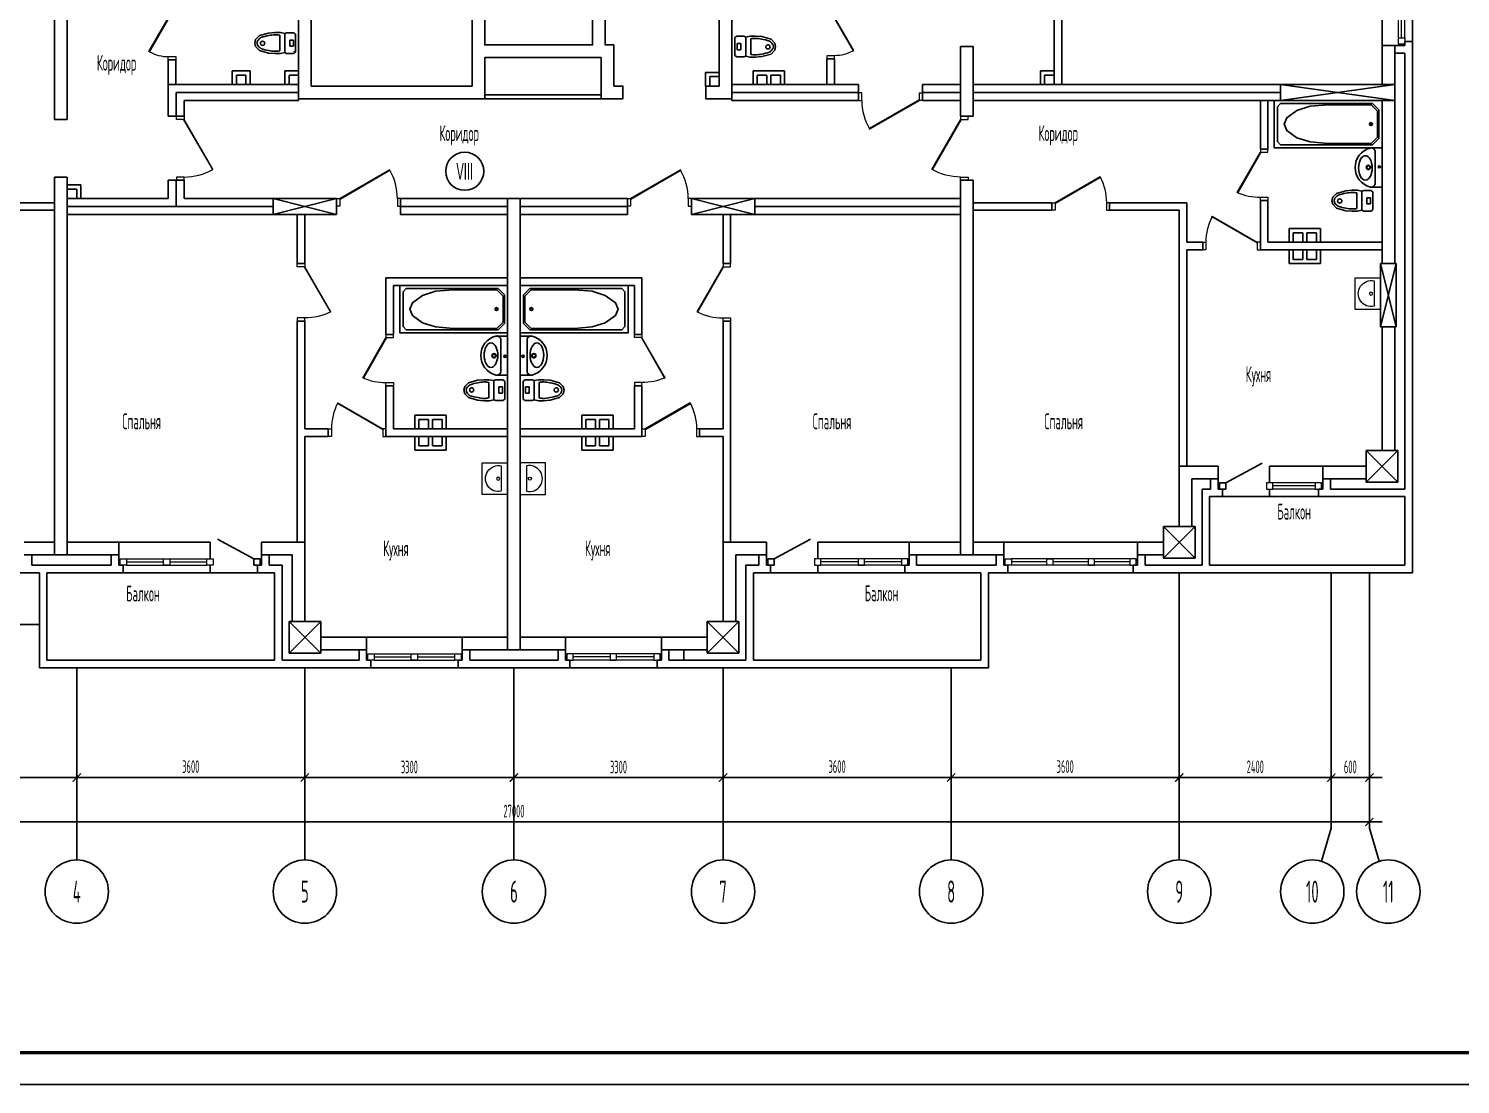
# Model space of a CAD drawing. Extents: x 5819 to 6456, y -3573 to -2978.
# Drawn here: x 5965.8 to 6191.8, y -3573.1 to -3406.5 of the extents above; entities that cross this region are included whole.
import ezdxf
from ezdxf.enums import TextEntityAlignment as Align

# ---------------------------------------------------------------- set-up
doc = ezdxf.new("R2010")
doc.units = 0
for name, color, linetype in [('EXPLIC', 3, 'Continuous'), ('FORMAT', 134, 'Continuous'), ('OSI', 5, 'Continuous'), ('PLAN', 2, 'Continuous')]:
    doc.layers.add(name, color=color, linetype=linetype)
for name, color, linetype, lineweight in [('Двери', 203, 'Continuous', 20), ('монолитный каркас', 190, 'Continuous', 25), ('Окна', 141, 'Continuous', 13), ('Сантехника', 5, 'Continuous', 20)]:
    doc.layers.add(name, color=color, linetype=linetype, lineweight=lineweight)
doc.styles.add('GOST 2.304', font='CS_Gost2304.shx', dxfattribs={"width": 0.6, "height": 200})
doc.styles.add('СПДС', font='spds.shx', dxfattribs={"width": 0.6, "height": 150})

# ---------------------------------------------------------------- blocks, each defined once
blk = doc.blocks.new('VANNA')
at = {"color": 7, "lineweight": 25}
for points in [[(0, 375), (0, 0), (1700, 0), (1700, 375), (1700, 750), (0, 750)], [(50, 600), (50, 375), (50, 150), (150, 50), (1600, 50), (1650, 100), (1650, 375), (1650, 650), (1600, 700), (150, 700)], [(70, 580), (70, 375), (70, 170), (170, 70), (854, 68), (1136, 94), (1342, 158), (1502, 274), (1542, 375), (1502, 476), (1342, 592), (1136, 656), (854, 682), (170, 680)]]:
    blk.add_lwpolyline(points, close=True, dxfattribs=at)
for radius in [24, 17]:
    blk.add_circle((175, 375), radius, dxfattribs=at)
blk = doc.blocks.new('УМ')
at = {"color": 7, "lineweight": 25}
for p, q in [((-294, 161), (-294, 0)), ((289, 0), (-294, 0)), ((-234, 101), (230, 101)), ((289, 0), (289, 180))]:
    blk.add_line(p, q, dxfattribs=at)
for centre, radius in [((-4, 202), 32), ((-4, 202), 25.4), ((-12, 40), 17)]:
    blk.add_circle(centre, radius, dxfattribs=at)
for centre, radius, start, end in [((-2, 101), 300, 14.4775, 165.5225), ((-234, 161), 60, 165.5225, 270), ((230, 161), 60, 270, 14.4775)]:
    blk.add_arc(centre, radius, start, end, dxfattribs=at)
blk.add_ellipse((4, 248), major_axis=(182, 0), ratio=0.559616, dxfattribs=at)
blk = doc.blocks.new('UN3')
at = {"color": 7, "lineweight": 25}
for p, q in [((-110, 584), (-52, 640)), ((-52, 640), (1, 652)), ((53, 640), (0, 652)), ((111, 584), (53, 640)), ((-156, 351), (-148, 447)), ((-148, 447), (-110, 584)), ((149, 447), (111, 584)), ((157, 351), (149, 447)), ((-156, 269), (-156, 351)), ((-142, 205), (-156, 269)), ((-116, 281), (117, 281)), ((143, 205), (157, 269)), ((157, 269), (157, 351)), ((-154, 177), (-142, 205)), ((-154, 73), (-154, 177)), ((-133, 44), (-154, 73)), ((143, 205), (-144, 205)), ((134, 44), (-133, 44)), ((48, 131), (-45, 131)), ((-45, 131), (-45, 77)), ((-45, 77), (48, 77)), ((48, 77), (48, 131)), ((134, 44), (155, 73)), ((155, 177), (143, 205)), ((155, 73), (155, 177))]:
    blk.add_line(p, q, dxfattribs=at)
blk.add_circle((4, 536), 31.8, dxfattribs=at)
for centre, radius, start, end in [((257, 349), 379, 165.6537, 180.0032), ((519, 347), 637, 160.4748, 171.3043), ((50, 478), 155, 123.8523, 148.3037), ((0, 553), 64.9, 90.0032, 123.8523), ((0, 553), 64.9, 56.1541, 90.0032), ((-50, 478), 155, 31.7027, 56.1541), ((-518, 346), 637, 8.7022, 19.5316), ((-256, 349), 379, 0.0032, 14.3528), ((257, 349), 379, 180.0032, 190.3864), ((-256, 349), 379, 349.6201, 0.0032), ((-6, 324), 284, 297.1409, 297.3512)]:
    blk.add_arc(centre, radius, start, end, dxfattribs=at)
blk = doc.blocks.new('A$C36CC1337')
at = {"layer": 'Сантехника', "color": 7, "lineweight": 20, "ltscale": 0.001}
blk.add_line((100, 450), (100, 50), dxfattribs=at)
blk.add_line((100, 450), (100, 50), dxfattribs=at)
at = {"layer": 'Сантехника', "color": 7, "lineweight": 20}
blk.add_lwpolyline([(0, 0), (400, 0), (400, 500), (0, 500)], close=True, dxfattribs=at)
at = {"layer": 'Сантехника', "color": 7, "lineweight": 20, "ltscale": 0.001}
blk.add_circle((150, 250), 24.5, dxfattribs=at)
blk.add_circle((150, 250), 24.5, dxfattribs=at)
blk.add_arc((145, 250), 205, 257.3587, 102.7194, dxfattribs=at)
blk.add_arc((145, 250), 205, 257.3587, 102.7194, dxfattribs=at)
blk = doc.blocks.new('A$C4A375A51')
at = {"layer": 'Двери', "lineweight": 18, "ltscale": 100}
for p, q in [((0, 0), (0, 120)), ((1010, 120), (1010, 0))]:
    blk.add_line(p, q, dxfattribs=at)
at = {"layer": 'Двери', "lineweight": 18}
for points in [[(50, 120), (55, 111), (842, 566), (837, 574)], [(50, 0), (0, 0), (0, 120), (50, 120)], [(960, 0), (1010, 0), (1010, 120), (960, 120)]]:
    blk.add_lwpolyline(points, close=True, dxfattribs=at)
at = {"layer": 'Двери', "lineweight": 18, "ltscale": 100}
blk.add_arc((60, 120), 900, 360, 30, dxfattribs=at)
blk = doc.blocks.new('A$C157F6CD0')
at = {"layer": 'Двери', "lineweight": 18, "ltscale": 100}
for p, q in [((0, 120), (0, 0)), ((910, 0), (910, 120))]:
    blk.add_line(p, q, dxfattribs=at)
at = {"layer": 'Двери', "lineweight": 18}
for points in [[(50, 120), (55, 111), (766, 522), (761, 530)], [(50, 0), (0, 0), (0, 120), (50, 120)], [(860, 0), (910, 0), (910, 120), (860, 120)]]:
    blk.add_lwpolyline(points, close=True, dxfattribs=at)
at = {"layer": 'Двери', "lineweight": 18, "ltscale": 100, "extrusion": (0, 0, -1)}
blk.add_arc((40, 120), 900, 152.866, 180, dxfattribs=at)
blk = doc.blocks.new('A$C1DF0616C')
at = {"layer": 'Двери', "lineweight": 20, "ltscale": 100}
for p, q in [((0, 120), (0, 0)), ((810, 0), (810, 120))]:
    blk.add_line(p, q, dxfattribs=at)
at = {"layer": 'Двери', "lineweight": 20}
for points in [[(50, 120), (55, 111), (688, 477), (683, 485)], [(50, 0), (0, 0), (0, 120), (50, 120)], [(760, 0), (810, 0), (810, 120), (760, 120)]]:
    blk.add_lwpolyline(points, close=True, dxfattribs=at)
at = {"layer": 'Двери', "lineweight": 20, "ltscale": 100, "extrusion": (0, 0, -1)}
blk.add_arc((140, 120), 900, 156.0592, 180, dxfattribs=at)
blk = doc.blocks.new('A$C41B26058')
at = {"layer": 'Окна', "color": 132, "ltscale": 100}
for p, q in [((100, 100), (1370, 100)), ((100, 50), (685, 50)), ((100, 0), (1370, 0)), ((785, 50), (1370, 50))]:
    blk.add_line(p, q, dxfattribs=at)
at = {"layer": 'Окна'}
for points in [[(0, 100), (100, 100), (100, 0), (0, 0)], [(685, 100), (785, 100), (785, 0), (685, 0)], [(1370, 100), (1470, 100), (1470, 0), (1370, 0)]]:
    blk.add_lwpolyline(points, close=True, dxfattribs=at)
blk = doc.blocks.new('Колонна 250х10000')
at = {"ltscale": 100}
for p, q in [((500, 125), (-500, -125)), ((-500, 125), (500, -125)), ((-500, -125), (-500, 125)), ((-500, 125), (500, 125)), ((500, 125), (500, -125)), ((500, -125), (-500, -125))]:
    blk.add_line(p, q, dxfattribs=at)
blk = doc.blocks.new('Колонна 500х500')
at = {"ltscale": 100}
for p, q in [((-250, 250), (250, -250)), ((250, 250), (-250, -250)), ((-250, 250), (250, 250)), ((-250, -250), (-250, 250)), ((250, 250), (250, -250)), ((250, -250), (-250, -250))]:
    blk.add_line(p, q, dxfattribs=at)
blk = doc.blocks.new('A$C2B7927B4')
at = {"layer": 'монолитный каркас', "lineweight": 25, "ltscale": 100}
for p, q in [((0, 0), (0, 7125)), ((0, 7125), (200, 7125)), ((200, 7125), (200, 0)), ((200, 0), (0, 0))]:
    blk.add_line(p, q, dxfattribs=at)
blk = doc.blocks.new('Лифтовой узел 2-16 этажей')
at = {"lineweight": 25}
for points in [[(200, 200), (410, 200), (410, 0), (0, 0), (0, 8000), (690, 8000), (690, 7800), (200, 7800), (200, 200)], [(1865, 200), (1720, 200), (1720, 0), (1865, 0), (2065, 0), (2065, 650), (3900, 650), (3900, 0), (6840, 0), (6840, 8000), (6000, 8000), (6000, 7800), (6640, 7800), (6640, 6100), (6000, 6100), (6000, 5900), (6640, 5900), (6640, 200), (4100, 200), (4100, 5900), (4690, 5900), (4690, 6100), (4100, 6100), (4100, 7800), (4690, 7800), (4690, 8000), (2000, 8000), (2000, 7800), (3900, 7800), (3900, 5450), (2000, 5450), (2000, 4900), (2200, 4900), (2200, 5250), (3900, 5250), (3900, 3700), (2200, 3700), (2200, 4050), (2000, 4050), (2000, 3200), (2200, 3200), (2200, 3500), (3900, 3500), (3900, 850), (2200, 850), (2200, 1850), (2000, 1850), (2000, 850), (1865, 850), (1865, 200)]]:
    blk.add_lwpolyline(points, dxfattribs=at)
for points in [[(2000, 4900), (2200, 4900), (2200, 4050), (2000, 4050)], [(2000, 3200), (2200, 3200), (2200, 1850), (2000, 1850)]]:
    blk.add_lwpolyline(points, close=True, dxfattribs=at)
blk = doc.blocks.new('колонны 250х1400')
at = {"ltscale": 100}
for p, q in [((-900, 125), (900, -125)), ((900, 125), (-900, -125))]:
    blk.add_line(p, q, dxfattribs=at)
at = {"lineweight": 25, "ltscale": 100}
for p, q in [((-900, -125), (-900, 125)), ((-900, 125), (900, 125)), ((900, 125), (900, -125)), ((900, -125), (-900, -125))]:
    blk.add_line(p, q, dxfattribs=at)
blk = doc.blocks.new('A$C50155B64')
at = {"lineweight": 25, "ltscale": 100}
for p, q in [((200, 13700), (0, 13700)), ((0, 13700), (0, 10070)), ((200, 10070), (200, 13700)), ((0, 10070), (200, 10070)), ((200, 8025), (0, 8025)), ((0, 8025), (0, 6925)), ((200, 6925), (200, 8025)), ((0, 6925), (200, 6925)), ((200, 5915), (0, 5915)), ((0, 5915), (0, 0)), ((200, 0), (200, 5915)), ((0, 0), (200, 0))]:
    blk.add_line(p, q, dxfattribs=at)
blk = doc.blocks.new('A$C7FA33D1D')
at = {"layer": 'Окна', "color": 132, "ltscale": 100}
for p, q in [((100, 100), (770, 100)), ((100, 50), (770, 50)), ((100, 0), (770, 0))]:
    blk.add_line(p, q, dxfattribs=at)
at = {"layer": 'Окна'}
for points in [[(0, 100), (100, 100), (100, 0), (0, 0)], [(770, 100), (870, 100), (870, 0), (770, 0)]]:
    blk.add_lwpolyline(points, close=True, dxfattribs=at)
blk = doc.blocks.new('A$C1A97127D')
at = {"layer": 'Двери', "ltscale": 100}
for p, q in [((0, 120), (0, 0)), ((710, 0), (710, 120))]:
    blk.add_line(p, q, dxfattribs=at)
at = {"layer": 'Двери'}
for points in [[(50, 120), (55, 111), (583, 416), (578, 425)], [(50, 0), (0, 0), (0, 120), (50, 120)], [(660, 0), (710, 0), (710, 120), (660, 120)]]:
    blk.add_lwpolyline(points, close=True, dxfattribs=at)
at = {"layer": 'Двери', "ltscale": 100, "extrusion": (0, 0, -1)}
blk.add_arc((-50, 120), 610, 150.9393, 180, dxfattribs=at)
blk = doc.blocks.new('A$C10E94B30')
at = {"layer": 'Окна', "color": 132, "ltscale": 100}
for p, q in [((100, 100), (1970, 100)), ((100, 50), (660, 50)), ((755, 50), (1315, 50)), ((1410, 50), (1970, 50)), ((100, 0), (1970, 0))]:
    blk.add_line(p, q, dxfattribs=at)
at = {"layer": 'Окна'}
for points in [[(0, 100), (100, 100), (100, 0), (0, 0)], [(660, 100), (755, 100), (755, 0), (660, 0)], [(1410, 100), (1315, 100), (1315, 0), (1410, 0)], [(2070, 100), (1970, 100), (1970, 0), (2070, 0)]]:
    blk.add_lwpolyline(points, close=True, dxfattribs=at)
blk = doc.blocks.new('_ArchTick')
at = {"color": 0}
blk.add_lwpolyline([(-0.5, -0.5, 0.15, 0.15, 0), (0.5, 0.5, 0.15, 0.15, 0)], format="xyseb", dxfattribs=at)

msp = doc.modelspace()

# ---------------------------------------------------------------- linework, layer by layer
at = {"layer": 'FORMAT'}
msp.add_lwpolyline([(5819.22, -3276.14), (6455.87, -3276.14), (6455.87, -3573.14), (5819.22, -3573.14)], close=True, dxfattribs=at)
at = {"layer": 'FORMAT', "lineweight": 50}
msp.add_lwpolyline([(5839.22, -3568.14), (5839.22, -3281.14), (6450.87, -3281.14), (6450.87, -3568.14)], close=True, dxfattribs=at)
at = {"layer": 'OSI', "ltscale": 100}
for p, q in [((6147.4, -3492.37), (6147.4, -3532.71)), ((6171.4, -3492.37), (6171.4, -3532.71)), ((6177.4, -3492.37), (6177.4, -3532.71)), ((5967.5, -3500.57), (5870.05, -3500.57)), ((5973.4, -3507.37), (5973.4, -3532.71)), ((6009.4, -3507.37), (6009.4, -3532.71)), ((6042.4, -3507.37), (6042.4, -3532.71)), ((6075.4, -3507.37), (6075.4, -3532.71)), ((6111.4, -3507.37), (6111.4, -3532.71)), ((5935.4, -3524.71), (5975.4, -3524.71)), ((5971.4, -3524.71), (6011.4, -3524.71)), ((5973.4, -3524.08), (5973.4, -3523.46)), ((5973.4, -3524.08), (5973.4, -3523.46)), ((6007.4, -3524.71), (6044.4, -3524.71)), ((6009.4, -3524.08), (6009.4, -3523.46)), ((6009.4, -3524.08), (6009.4, -3523.46)), ((6040.4, -3524.71), (6077.4, -3524.71)), ((6042.4, -3524.08), (6042.4, -3523.46)), ((6042.4, -3524.08), (6042.4, -3523.46)), ((6073.4, -3524.71), (6113.4, -3524.71)), ((6075.4, -3524.08), (6075.4, -3523.46)), ((6075.4, -3524.08), (6075.4, -3523.46)), ((6109.4, -3524.71), (6149.4, -3524.71)), ((6111.4, -3524.08), (6111.4, -3523.46)), ((6111.4, -3524.08), (6111.4, -3523.46)), ((6145.4, -3524.71), (6173.4, -3524.71)), ((6147.4, -3524.08), (6147.4, -3523.46)), ((6147.4, -3524.71), (6147.4, -3523.46)), ((6169.4, -3524.71), (6179.4, -3524.71)), ((6171.4, -3524.08), (6171.4, -3523.46)), ((6171.4, -3524.08), (6171.4, -3523.46)), ((6177.4, -3524.08), (6177.4, -3523.46)), ((6179.4, -3531.71), (5905.4, -3531.71)), ((6177.4, -3531.08), (6177.4, -3530.46)), ((5973.4, -3532.71), (5973.4, -3537.71)), ((6009.4, -3532.71), (6009.4, -3537.71)), ((6042.4, -3532.71), (6042.4, -3537.71)), ((6075.4, -3532.71), (6075.4, -3537.71)), ((6111.4, -3532.71), (6111.4, -3537.71)), ((6147.4, -3532.71), (6147.4, -3537.71)), ((6171.4, -3532.71), (6169.84, -3537.92)), ((6177.4, -3532.71), (6178.96, -3537.92))]:
    msp.add_line(p, q, dxfattribs=at)
for centre in [(5973.4, -3542.71), (6009.4, -3542.71), (6042.4, -3542.71), (6075.4, -3542.71), (6111.4, -3542.71), (6147.4, -3542.71), (6168.4, -3542.71), (6180.4, -3542.71)]:
    msp.add_circle(centre, 5, dxfattribs=at)
at = {"layer": 'PLAN', "ltscale": 100}
for p, q in [((6179.4, -3394.07), (6179.4, -3409.17)), ((6184.2, -3394.72), (6184.2, -3408.52)), ((5969.9, -3398.97), (5969.9, -3420.82)), ((5971.9, -3420.82), (5971.9, -3398.97)), ((6127.65, -3415.32), (6127.65, -3402.67)), ((6128.85, -3402.67), (6128.85, -3415.32)), ((6181.4, -3409.17), (6179.4, -3409.17)), ((6179.4, -3409.17), (6179.4, -3415.32)), ((6183, -3409.17), (6181.4, -3409.17)), ((6181.4, -3409.17), (6181.4, -3410.37)), ((6181.4, -3415.32), (6181.4, -3409.17)), ((6184.2, -3408.52), (6183, -3408.52)), ((6183, -3408.52), (6183, -3409.17)), ((6184.2, -3492.37), (6184.2, -3408.52)), ((5989.05, -3411.42), (5987.85, -3411.42)), ((5987.85, -3411.42), (5987.85, -3415.32)), ((5989.05, -3415.32), (5989.05, -3411.42)), ((6091.8, -3411.27), (6093, -3411.27)), ((6091.8, -3415.32), (6091.8, -3411.27)), ((6093, -3411.27), (6093, -3415.32)), ((6181.4, -3410.37), (6183, -3410.37)), ((6181.4, -3443.57), (6181.4, -3410.37)), ((6181.4, -3410.37), (6183, -3410.37)), ((6183, -3410.37), (6183, -3479.17)), ((6183, -3410.37), (6183, -3479.17)), ((5997.95, -3413.17), (6000.75, -3413.17)), ((5997.95, -3415.32), (5997.95, -3413.17)), ((6000.1, -3413.82), (5998.6, -3413.82)), ((5998.6, -3413.82), (5998.6, -3415.32)), ((6000.1, -3415.32), (6000.1, -3413.82)), ((6000.75, -3413.17), (6000.75, -3415.32)), ((6008.4, -3413.17), (6006.25, -3413.17)), ((6006.25, -3415.32), (6006.25, -3413.17)), ((6006.9, -3413.82), (6006.9, -3413.82)), ((6006.9, -3413.82), (6006.9, -3413.82)), ((6006.9, -3413.82), (6006.9, -3413.82)), ((6006.9, -3413.82), (6008.4, -3413.82)), ((6006.9, -3413.82), (6006.9, -3415.32)), ((6074.8, -3413.42), (6072.65, -3413.42)), ((6072.65, -3413.42), (6072.65, -3415.57)), ((6073.3, -3415.57), (6073.3, -3414.07)), ((6073.3, -3414.07), (6074.8, -3414.07)), ((6074.8, -3414.07), (6074.8, -3413.42)), ((6085.1, -3413.17), (6080.15, -3413.17)), ((6080.15, -3415.32), (6080.15, -3413.17)), ((6082.3, -3413.82), (6080.8, -3413.82)), ((6080.8, -3413.82), (6080.8, -3415.32)), ((6082.3, -3413.82), (6082.3, -3415.32)), ((6082.95, -3415.32), (6082.95, -3413.82)), ((6082.95, -3413.82), (6084.45, -3413.82)), ((6084.45, -3413.82), (6084.45, -3415.32)), ((6085.1, -3415.32), (6085.1, -3413.17)), ((6127.65, -3413.17), (6125.5, -3413.17)), ((6125.5, -3413.17), (6125.5, -3415.32)), ((6126.15, -3415.32), (6126.15, -3413.82)), ((6126.15, -3413.82), (6127.65, -3413.82)), ((5971.9, -3415.32), (5971.9, -3416.57)), ((6008.4, -3415.32), (5987.85, -3415.32)), ((5987.85, -3420.32), (5987.85, -3415.32)), ((5987.85, -3415.32), (5989.05, -3415.32)), ((5997.95, -3415.32), (5998.6, -3415.32)), ((6000.1, -3415.32), (6000.75, -3415.32)), ((6008.4, -3416.57), (6008.4, -3415.32)), ((6008.4, -3415.32), (6008.4, -3417.82)), ((6072.65, -3415.57), (6073.3, -3415.57)), ((6076.8, -3416.57), (6076.8, -3415.32)), ((6076.8, -3415.32), (6096.8, -3415.32)), ((6080.8, -3415.32), (6080.15, -3415.32)), ((6082.3, -3415.32), (6082.95, -3415.32)), ((6084.45, -3415.32), (6085.1, -3415.32)), ((6093, -3415.32), (6091.8, -3415.32)), ((6096.8, -3415.32), (6096.8, -3416.57)), ((6106.9, -3416.57), (6106.9, -3415.32)), ((6106.9, -3415.32), (6112.9, -3415.32)), ((6112.9, -3415.32), (6112.9, -3416.57)), ((6163.4, -3415.32), (6114.9, -3415.32)), ((6114.9, -3415.32), (6114.9, -3416.57)), ((6125.5, -3415.32), (6126.15, -3415.32)), ((6128.85, -3415.32), (6127.65, -3415.32)), ((6163.4, -3416.57), (6163.4, -3415.32)), ((6179.4, -3415.32), (6181.4, -3415.32)), ((5971.9, -3416.57), (5971.9, -3417.82)), ((5989.1, -3416.57), (6008.4, -3416.57)), ((5989.1, -3416.57), (5989.1, -3420.32)), ((5989.1, -3416.57), (5989.1, -3420.32)), ((5990.35, -3417.82), (6008.4, -3417.82)), ((5990.35, -3420.32), (5990.35, -3417.82)), ((6037.8, -3417.57), (6037.8, -3416.92)), ((6037.8, -3416.92), (6056.15, -3416.92)), ((6056.15, -3417.57), (6037.8, -3417.57)), ((6056.15, -3416.92), (6056.15, -3417.57)), ((6096.8, -3416.57), (6076.8, -3416.57)), ((6076.8, -3417.82), (6076.8, -3416.57)), ((6076.8, -3416.57), (6096.8, -3416.57)), ((6096.8, -3417.82), (6076.8, -3417.82)), ((6096.8, -3416.57), (6096.8, -3417.82)), ((6106.9, -3417.82), (6106.9, -3416.57)), ((6106.9, -3416.57), (6112.9, -3416.57)), ((6112.9, -3416.57), (6106.9, -3416.57)), ((6112.9, -3417.82), (6106.9, -3417.82)), ((6112.9, -3416.57), (6112.9, -3417.82)), ((6163.4, -3416.57), (6114.9, -3416.57)), ((6114.9, -3416.57), (6114.9, -3417.82)), ((6114.9, -3416.57), (6163.4, -3416.57)), ((6114.9, -3417.82), (6163.4, -3417.82)), ((6161.4, -3417.82), (6160.2, -3417.82)), ((6160.2, -3417.82), (6160.2, -3425.52)), ((6161.4, -3425.52), (6161.4, -3417.82)), ((6163.4, -3417.82), (6163.4, -3416.57)), ((6181.4, -3417.82), (6179.4, -3417.82)), ((6179.4, -3417.82), (6179.4, -3443.57)), ((6181.4, -3417.82), (6179.4, -3417.82)), ((6179.4, -3417.82), (6179.4, -3443.57)), ((6181.4, -3443.57), (6181.4, -3417.82)), ((6181.4, -3443.57), (6181.4, -3417.82)), ((5969.9, -3420.82), (5971.9, -3420.82)), ((5990.35, -3420.32), (5987.85, -3420.32)), ((6160.2, -3425.52), (6161.4, -3425.52)), ((5971.9, -3429.92), (5969.9, -3429.92)), ((5969.9, -3429.92), (5969.9, -3489.57)), ((5971.9, -3489.57), (5971.9, -3429.92)), ((5974.05, -3431.17), (5971.9, -3431.17)), ((5971.9, -3431.17), (5971.9, -3431.82)), ((5971.9, -3431.82), (5973.4, -3431.82)), ((5973.4, -3431.82), (5973.4, -3433.32)), ((5974.05, -3433.32), (5974.05, -3431.17)), ((5987.85, -3433.32), (5987.85, -3430.42)), ((5990.35, -3430.42), (5987.85, -3430.42)), ((5989.1, -3430.42), (5989.1, -3433.32)), ((5989.1, -3430.42), (5989.1, -3434.57)), ((5990.35, -3433.32), (5990.35, -3430.42)), ((5957.5, -3433.97), (5969.9, -3433.97)), ((5969.9, -3433.97), (5969.9, -3435.17)), ((5987.85, -3433.32), (5971.9, -3433.32)), ((5971.9, -3433.32), (5971.9, -3434.57)), ((5971.9, -3434.57), (6004.4, -3434.57)), ((5971.9, -3435.82), (5971.9, -3434.57)), ((5971.9, -3434.57), (6004.4, -3434.57)), ((5973.4, -3433.32), (5974.05, -3433.32)), ((6004.4, -3433.32), (5990.35, -3433.32)), ((6004.4, -3434.57), (6004.4, -3433.32)), ((6004.4, -3434.57), (6004.4, -3435.82)), ((6024.5, -3434.57), (6024.5, -3433.32)), ((6024.5, -3433.32), (6041.4, -3433.32)), ((6024.5, -3435.82), (6024.5, -3434.57)), ((6024.5, -3434.57), (6041.4, -3434.57)), ((6041.4, -3434.57), (6024.5, -3434.57)), ((6041.4, -3433.32), (6041.4, -3434.57)), ((6041.4, -3434.57), (6041.4, -3435.82)), ((6060.3, -3433.32), (6043.4, -3433.32)), ((6043.4, -3433.32), (6043.4, -3434.57)), ((6060.3, -3434.57), (6043.4, -3434.57)), ((6043.4, -3434.57), (6043.4, -3435.82)), ((6043.4, -3434.57), (6060.3, -3434.57)), ((6060.3, -3434.57), (6060.3, -3433.32)), ((6060.3, -3435.82), (6060.3, -3434.57)), ((6080.4, -3434.57), (6080.4, -3433.32)), ((6080.4, -3433.32), (6112.9, -3433.32)), ((6112.9, -3434.57), (6080.4, -3434.57)), ((6080.4, -3434.57), (6080.4, -3435.82)), ((6112.9, -3434.57), (6080.4, -3434.57)), ((6112.9, -3433.32), (6112.9, -3434.57)), ((6112.9, -3435.82), (6112.9, -3434.57)), ((6127.3, -3433.97), (6114.9, -3433.97)), ((6114.9, -3433.97), (6114.9, -3435.17)), ((6127.3, -3435.17), (6127.3, -3433.97)), ((6148.6, -3433.97), (6136.4, -3433.97)), ((6136.4, -3433.97), (6136.4, -3435.17)), ((6148.6, -3440.22), (6148.6, -3433.97)), ((6161.4, -3433.62), (6160.2, -3433.62)), ((6160.2, -3433.62), (6160.2, -3441.42)), ((6161.4, -3440.22), (6161.4, -3433.62)), ((5969.9, -3435.17), (5957.5, -3435.17)), ((6004.4, -3435.82), (5971.9, -3435.82)), ((6008.2, -3435.82), (6009.4, -3435.82)), ((6008.2, -3443.57), (6008.2, -3435.82)), ((6009.4, -3435.82), (6009.4, -3443.57)), ((6041.4, -3435.82), (6024.5, -3435.82)), ((6043.4, -3435.82), (6060.3, -3435.82)), ((6076.6, -3435.82), (6075.4, -3435.82)), ((6075.4, -3435.82), (6075.4, -3443.57)), ((6076.6, -3443.57), (6076.6, -3435.82)), ((6080.4, -3435.82), (6112.9, -3435.82)), ((6114.9, -3435.17), (6127.3, -3435.17)), ((6136.4, -3435.17), (6147.4, -3435.17)), ((6147.4, -3435.17), (6147.4, -3475.57)), ((6164.75, -3438.07), (6169.7, -3438.07)), ((6164.75, -3438.07), (6164.75, -3440.22)), ((6165.4, -3440.22), (6165.4, -3438.72)), ((6165.4, -3438.72), (6166.9, -3438.72)), ((6166.9, -3440.22), (6166.9, -3438.72)), ((6169.05, -3438.72), (6167.55, -3438.72)), ((6167.55, -3438.72), (6167.55, -3440.22)), ((6169.05, -3440.22), (6169.05, -3438.72)), ((6169.7, -3438.07), (6169.7, -3440.22)), ((6151.1, -3440.22), (6148.6, -3440.22)), ((6151.1, -3441.42), (6151.1, -3440.22)), ((6179.4, -3440.22), (6161.4, -3440.22)), ((6164.75, -3440.22), (6165.4, -3440.22)), ((6167.55, -3440.22), (6166.9, -3440.22)), ((6169.7, -3440.22), (6169.05, -3440.22)), ((6179.4, -3441.42), (6179.4, -3440.22)), ((6009.4, -3443.57), (6008.2, -3443.57)), ((6075.4, -3443.57), (6076.6, -3443.57)), ((6148.6, -3475.57), (6148.6, -3441.42)), ((6148.6, -3441.42), (6151.1, -3441.42)), ((6160.2, -3441.42), (6161.4, -3441.42)), ((6161.4, -3441.42), (6161.4, -3441.42)), ((6161.4, -3441.42), (6179.4, -3441.42)), ((6164.75, -3443.57), (6164.75, -3441.42)), ((6164.75, -3441.42), (6165.4, -3441.42)), ((6164.75, -3443.57), (6169.7, -3443.57)), ((6165.4, -3441.42), (6165.4, -3442.92)), ((6165.4, -3442.92), (6166.9, -3442.92)), ((6167.55, -3441.42), (6166.9, -3441.42)), ((6166.9, -3441.42), (6166.9, -3442.92)), ((6167.55, -3442.92), (6167.55, -3441.42)), ((6169.05, -3442.92), (6167.55, -3442.92)), ((6169.7, -3441.42), (6169.05, -3441.42)), ((6169.05, -3441.42), (6169.05, -3442.92)), ((6169.7, -3443.57), (6169.7, -3441.42)), ((6179.4, -3443.57), (6181.4, -3443.57)), ((6179.4, -3443.57), (6181.4, -3443.57)), ((6181.65, -3443.57), (6181.4, -3443.57)), ((6181.65, -3453.57), (6181.65, -3443.57)), ((6022.2, -3454.77), (6022.2, -3445.82)), ((6022.2, -3445.82), (6041.4, -3445.82)), ((6041.4, -3445.82), (6041.4, -3447.02)), ((6062.6, -3445.82), (6043.4, -3445.82)), ((6043.4, -3445.82), (6043.4, -3447.02)), ((6062.6, -3454.77), (6062.6, -3445.82)), ((6041.4, -3447.02), (6023.4, -3447.02)), ((6023.4, -3447.02), (6023.4, -3454.77)), ((6043.4, -3447.02), (6061.4, -3447.02)), ((6061.4, -3447.02), (6061.4, -3454.77)), ((6008.2, -3452.67), (6009.4, -3452.67)), ((6008.2, -3487.57), (6008.2, -3452.67)), ((6009.4, -3452.67), (6009.4, -3469.67)), ((6076.6, -3452.67), (6075.4, -3452.67)), ((6075.4, -3452.67), (6075.4, -3469.67)), ((6076.6, -3487.57), (6076.6, -3452.67)), ((6023.4, -3454.77), (6022.2, -3454.77)), ((6061.4, -3454.77), (6062.6, -3454.77)), ((6179.4, -3473.07), (6179.4, -3453.57)), ((6179.4, -3453.57), (6181.4, -3453.57)), ((6181.4, -3473.07), (6181.4, -3453.57)), ((6181.4, -3453.57), (6181.65, -3453.57)), ((6181.4, -3453.57), (6181.4, -3473.07)), ((6022.2, -3462.87), (6023.4, -3462.87)), ((6022.2, -3470.87), (6022.2, -3462.87)), ((6023.4, -3462.87), (6023.4, -3469.67)), ((6062.6, -3462.87), (6061.4, -3462.87)), ((6061.4, -3462.87), (6061.4, -3469.67)), ((6062.6, -3470.87), (6062.6, -3462.87)), ((6026.75, -3467.52), (6031.7, -3467.52)), ((6026.75, -3467.52), (6026.75, -3469.67)), ((6027.4, -3469.67), (6027.4, -3468.17)), ((6027.4, -3468.17), (6028.9, -3468.17)), ((6028.9, -3469.67), (6028.9, -3468.17)), ((6031.05, -3468.17), (6029.55, -3468.17)), ((6029.55, -3468.17), (6029.55, -3469.67)), ((6031.05, -3469.67), (6031.05, -3468.17)), ((6031.7, -3467.52), (6031.7, -3469.67)), ((6058.05, -3467.52), (6053.1, -3467.52)), ((6053.1, -3467.52), (6053.1, -3469.67)), ((6053.75, -3469.67), (6053.75, -3468.17)), ((6053.75, -3468.17), (6055.25, -3468.17)), ((6055.25, -3468.17), (6055.25, -3469.67)), ((6055.9, -3469.67), (6055.9, -3468.17)), ((6057.4, -3468.17), (6055.9, -3468.17)), ((6057.4, -3469.67), (6057.4, -3468.17)), ((6058.05, -3467.52), (6058.05, -3469.67)), ((6009.4, -3469.67), (6013.1, -3469.67)), ((6013.1, -3469.67), (6013.1, -3470.87)), ((6023.4, -3469.67), (6041.4, -3469.67)), ((6026.75, -3469.67), (6027.4, -3469.67)), ((6029.55, -3469.67), (6028.9, -3469.67)), ((6031.7, -3469.67), (6031.05, -3469.67)), ((6041.4, -3469.67), (6041.4, -3470.87)), ((6061.4, -3469.67), (6043.4, -3469.67)), ((6043.4, -3469.67), (6043.4, -3470.87)), ((6053.1, -3469.67), (6053.75, -3469.67)), ((6055.25, -3469.67), (6055.9, -3469.67)), ((6058.05, -3469.67), (6057.4, -3469.67)), ((6075.4, -3469.67), (6071.7, -3469.67)), ((6071.7, -3469.67), (6071.7, -3470.87)), ((6013.1, -3470.87), (6009.4, -3470.87)), ((6009.4, -3470.87), (6009.4, -3487.57)), ((6023.4, -3470.87), (6022.2, -3470.87)), ((6041.4, -3470.87), (6023.4, -3470.87)), ((6023.4, -3470.87), (6023.4, -3470.87)), ((6026.75, -3473.02), (6026.75, -3470.87)), ((6026.75, -3470.87), (6027.4, -3470.87)), ((6026.75, -3473.02), (6031.7, -3473.02)), ((6027.4, -3470.87), (6027.4, -3472.37)), ((6027.4, -3472.37), (6028.9, -3472.37)), ((6029.55, -3470.87), (6028.9, -3470.87)), ((6028.9, -3470.87), (6028.9, -3472.37)), ((6029.55, -3472.37), (6029.55, -3470.87)), ((6031.05, -3472.37), (6029.55, -3472.37)), ((6031.7, -3470.87), (6031.05, -3470.87)), ((6031.05, -3470.87), (6031.05, -3472.37)), ((6031.7, -3473.02), (6031.7, -3470.87)), ((6043.4, -3470.87), (6061.4, -3470.87)), ((6053.1, -3473.02), (6053.1, -3470.87)), ((6053.1, -3470.87), (6053.75, -3470.87)), ((6058.05, -3473.02), (6053.1, -3473.02)), ((6053.75, -3470.87), (6053.75, -3472.37)), ((6053.75, -3472.37), (6055.25, -3472.37)), ((6055.25, -3472.37), (6055.25, -3470.87)), ((6055.25, -3470.87), (6055.9, -3470.87)), ((6055.9, -3470.87), (6055.9, -3472.37)), ((6057.4, -3472.37), (6055.9, -3472.37)), ((6058.05, -3470.87), (6057.4, -3470.87)), ((6057.4, -3470.87), (6057.4, -3472.37)), ((6058.05, -3473.02), (6058.05, -3470.87)), ((6061.4, -3470.87), (6061.4, -3470.87)), ((6061.4, -3470.87), (6062.6, -3470.87)), ((6071.7, -3470.87), (6075.4, -3470.87)), ((6075.4, -3470.87), (6075.4, -3487.57)), ((6154.75, -3478.17), (6160.5, -3475.08)), ((6181.4, -3473.07), (6179.4, -3473.07)), ((6181.9, -3473.07), (6181.4, -3473.07)), ((6181.9, -3478.07), (6181.9, -3473.07)), ((6153.55, -3475.57), (6147.4, -3475.57)), ((6147.4, -3475.57), (6147.4, -3485.07)), ((6147.4, -3475.57), (6148.6, -3475.57)), ((6149.4, -3485.07), (6149.4, -3477.57)), ((6149.4, -3477.57), (6152.35, -3477.57)), ((6149.4, -3485.07), (6149.4, -3477.57)), ((6149.4, -3477.57), (6153.55, -3477.57)), ((6153.55, -3477.57), (6152.35, -3477.57)), ((6152.35, -3477.57), (6152.35, -3479.17)), ((6152.35, -3477.57), (6152.35, -3479.17)), ((6153.55, -3477.57), (6153.55, -3475.57)), ((6153.55, -3479.17), (6153.55, -3477.57)), ((6170.05, -3475.57), (6161.65, -3475.57)), ((6161.65, -3475.57), (6161.65, -3478.17)), ((6176.9, -3475.57), (6170.05, -3475.57)), ((6170.05, -3475.57), (6170.05, -3477.57)), ((6171.25, -3477.57), (6170.05, -3477.57)), ((6170.05, -3477.57), (6170.05, -3479.17)), ((6170.05, -3477.57), (6176.9, -3477.57)), ((6171.25, -3479.17), (6171.25, -3477.57)), ((6171.25, -3477.57), (6176.9, -3477.57)), ((6171.25, -3479.17), (6171.25, -3477.57)), ((6176.9, -3477.57), (6176.9, -3475.57)), ((6176.9, -3477.57), (6176.9, -3478.07)), ((6152.35, -3479.17), (6151, -3479.17)), ((6151, -3479.17), (6151, -3491.17)), ((6152.35, -3479.17), (6151, -3479.17)), ((6151, -3479.17), (6151, -3491.17)), ((6154.2, -3479.17), (6153.55, -3479.17)), ((6154.75, -3478.17), (6153.75, -3478.17)), ((6153.75, -3478.17), (6153.75, -3479.17)), ((6153.75, -3479.17), (6154.75, -3479.17)), ((6154.2, -3480.37), (6154.2, -3479.17)), ((6154.75, -3479.17), (6154.75, -3478.17)), ((6161.65, -3479.17), (6161.65, -3480.37)), ((6170.05, -3479.17), (6169.4, -3479.17)), ((6169.4, -3479.17), (6169.4, -3480.37)), ((6183, -3479.17), (6171.25, -3479.17)), ((6183, -3479.17), (6171.25, -3479.17)), ((6176.9, -3478.07), (6181.9, -3478.07)), ((6152.2, -3491.17), (6152.2, -3480.37)), ((6152.2, -3480.37), (6154.2, -3480.37)), ((6169.4, -3480.37), (6154.2, -3480.37)), ((6169.4, -3480.37), (6183, -3480.37)), ((6183, -3480.37), (6183, -3491.17)), ((6147.4, -3485.07), (6149.4, -3485.07)), ((6149.9, -3485.07), (6149.4, -3485.07)), ((6149.9, -3490.07), (6149.9, -3485.07)), ((5965.1, -3487.57), (5969.9, -3487.57)), ((5969.9, -3487.57), (5969.9, -3489.57)), ((5971.9, -3489.57), (5971.9, -3487.57)), ((5971.9, -3487.57), (5980.05, -3487.57)), ((5980.05, -3487.57), (5994.45, -3487.57)), ((5980.05, -3487.57), (5980.05, -3489.57)), ((5994.45, -3487.57), (5994.45, -3490.17)), ((6001.35, -3490.17), (5995.6, -3487.08)), ((6002.55, -3487.57), (6009.4, -3487.57)), ((6002.55, -3489.57), (6002.55, -3487.57)), ((6009.4, -3487.57), (6008.2, -3487.57)), ((6009.4, -3487.57), (6009.4, -3500.07)), ((6075.4, -3487.57), (6076.6, -3487.57)), ((6075.4, -3487.57), (6082.25, -3487.57)), ((6075.4, -3500.07), (6075.4, -3487.57)), ((6082.25, -3487.57), (6082.25, -3489.57)), ((6083.45, -3490.17), (6089.2, -3487.08)), ((6090.35, -3487.57), (6090.35, -3490.17)), ((6104.75, -3487.57), (6090.35, -3487.57)), ((6104.75, -3489.57), (6104.75, -3487.57)), ((6104.75, -3487.57), (6112.9, -3487.57)), ((6112.9, -3487.57), (6112.9, -3489.57)), ((6119.7, -3487.57), (6114.9, -3487.57)), ((6114.9, -3487.57), (6114.9, -3489.57)), ((6140.8, -3487.57), (6119.7, -3487.57)), ((6119.7, -3489.57), (6119.7, -3487.57)), ((6144.9, -3487.57), (6140.8, -3487.57)), ((6140.8, -3487.57), (6140.8, -3489.57)), ((6144.9, -3489.57), (6144.9, -3487.57)), ((5969.9, -3489.57), (5965.1, -3489.57)), ((5965.1, -3489.57), (5966.3, -3489.57)), ((5978.85, -3489.57), (5966.3, -3489.57)), ((5966.3, -3489.57), (5966.3, -3491.17)), ((5966.3, -3489.57), (5966.3, -3491.17)), ((5969.9, -3489.57), (5971.9, -3489.57)), ((5980.05, -3489.57), (5971.9, -3489.57)), ((5978.85, -3491.17), (5978.85, -3489.57)), ((5978.85, -3491.17), (5978.85, -3489.57)), ((5978.85, -3489.57), (5980.05, -3489.57)), ((5980.05, -3489.57), (5980.05, -3491.17)), ((6001.35, -3490.17), (6002.35, -3490.17)), ((6001.35, -3491.17), (6001.35, -3490.17)), ((6002.35, -3490.17), (6002.35, -3491.17)), ((6002.55, -3491.17), (6002.55, -3489.57)), ((6002.55, -3489.57), (6003.75, -3489.57)), ((6007.4, -3489.57), (6002.55, -3489.57)), ((6007.4, -3489.57), (6003.75, -3489.57)), ((6003.75, -3489.57), (6003.75, -3491.17)), ((6003.75, -3489.57), (6003.75, -3491.17)), ((6007.4, -3500.07), (6007.4, -3489.57)), ((6007.4, -3500.07), (6007.4, -3489.57)), ((6077.4, -3500.07), (6077.4, -3489.57)), ((6077.4, -3489.57), (6081.05, -3489.57)), ((6082.25, -3489.57), (6077.4, -3489.57)), ((6077.4, -3489.57), (6077.4, -3500.07)), ((6082.25, -3489.57), (6081.05, -3489.57)), ((6081.05, -3489.57), (6081.05, -3491.17)), ((6081.05, -3489.57), (6081.05, -3491.17)), ((6082.25, -3491.17), (6082.25, -3489.57)), ((6083.45, -3490.17), (6082.45, -3490.17)), ((6082.45, -3490.17), (6082.45, -3491.17)), ((6083.45, -3491.17), (6083.45, -3490.17)), ((6105.95, -3489.57), (6104.75, -3489.57)), ((6104.75, -3489.57), (6104.75, -3491.17)), ((6112.9, -3489.57), (6104.75, -3489.57)), ((6105.95, -3491.17), (6105.95, -3489.57)), ((6118.5, -3489.57), (6105.95, -3489.57)), ((6105.95, -3489.57), (6105.95, -3491.17)), ((6114.9, -3489.57), (6119.7, -3489.57)), ((6119.7, -3489.57), (6118.5, -3489.57)), ((6118.5, -3489.57), (6118.5, -3491.17)), ((6118.5, -3491.17), (6118.5, -3489.57)), ((6119.7, -3491.17), (6119.7, -3489.57)), ((6140.8, -3489.57), (6144.9, -3489.57)), ((6142, -3489.57), (6140.8, -3489.57)), ((6140.8, -3489.57), (6140.8, -3491.17)), ((6142, -3491.17), (6142, -3489.57)), ((6142, -3489.57), (6144.9, -3489.57)), ((6142, -3491.17), (6142, -3489.57)), ((6144.9, -3489.57), (6144.9, -3490.07)), ((6144.9, -3490.07), (6149.9, -3490.07)), ((5967.5, -3492.37), (5964.45, -3492.37)), ((5966.3, -3491.17), (5978.85, -3491.17)), ((5966.3, -3491.17), (5978.85, -3491.17)), ((5967.5, -3507.37), (5967.5, -3492.37)), ((5980.7, -3492.37), (5968.7, -3492.37)), ((5968.7, -3492.37), (5968.7, -3506.17)), ((5980.05, -3491.17), (5980.7, -3491.17)), ((5980.7, -3491.17), (5980.7, -3492.37)), ((5980.7, -3492.37), (6001.9, -3492.37)), ((5994.45, -3491.17), (5994.45, -3492.37)), ((6002.35, -3491.17), (6001.35, -3491.17)), ((6001.9, -3492.37), (6001.9, -3491.17)), ((6001.9, -3491.17), (6002.55, -3491.17)), ((6004.6, -3492.37), (6001.9, -3492.37)), ((6003.75, -3491.17), (6005.8, -3491.17)), ((6003.75, -3491.17), (6005.8, -3491.17)), ((6004.6, -3506.17), (6004.6, -3492.37)), ((6005.8, -3491.17), (6005.8, -3506.17)), ((6005.8, -3491.17), (6005.8, -3506.17)), ((6081.05, -3491.17), (6079, -3491.17)), ((6079, -3491.17), (6079, -3506.17)), ((6081.05, -3491.17), (6079, -3491.17)), ((6079, -3491.17), (6079, -3506.17)), ((6080.2, -3506.17), (6080.2, -3492.37)), ((6080.2, -3492.37), (6082.9, -3492.37)), ((6082.9, -3491.17), (6082.25, -3491.17)), ((6082.45, -3491.17), (6083.45, -3491.17)), ((6082.9, -3492.37), (6082.9, -3491.17)), ((6082.9, -3492.37), (6104.1, -3492.37)), ((6090.35, -3491.17), (6090.35, -3492.37)), ((6104.75, -3491.17), (6104.1, -3491.17)), ((6104.1, -3491.17), (6104.1, -3492.37)), ((6104.1, -3492.37), (6116.1, -3492.37)), ((6118.5, -3491.17), (6105.95, -3491.17)), ((6105.95, -3491.17), (6118.5, -3491.17)), ((6116.1, -3492.37), (6116.1, -3506.17)), ((6117.3, -3507.37), (6117.3, -3492.37)), ((6117.3, -3492.37), (6120.35, -3492.37)), ((6120.35, -3491.17), (6119.7, -3491.17)), ((6120.35, -3492.37), (6120.35, -3491.17)), ((6140.15, -3492.37), (6120.35, -3492.37)), ((6140.8, -3491.17), (6140.15, -3491.17)), ((6140.15, -3491.17), (6140.15, -3492.37)), ((6140.15, -3492.37), (6184.2, -3492.37)), ((6151, -3491.17), (6142, -3491.17)), ((6151, -3491.17), (6142, -3491.17)), ((6183, -3491.17), (6152.2, -3491.17)), ((6006.9, -3505.07), (6006.9, -3500.07)), ((6006.9, -3500.07), (6007.4, -3500.07)), ((6009.4, -3500.07), (6007.4, -3500.07)), ((6077.4, -3500.07), (6075.4, -3500.07)), ((6077.9, -3500.07), (6077.4, -3500.07)), ((6077.9, -3505.07), (6077.9, -3500.07)), ((6011.9, -3504.57), (6011.9, -3502.57)), ((6011.9, -3502.57), (6019.15, -3502.57)), ((6017.95, -3504.57), (6011.9, -3504.57)), ((6011.9, -3504.57), (6011.9, -3505.07)), ((6019.15, -3504.57), (6011.9, -3504.57)), ((6017.95, -3506.17), (6017.95, -3504.57)), ((6017.95, -3506.17), (6017.95, -3504.57)), ((6017.95, -3504.57), (6019.15, -3504.57)), ((6019.15, -3502.57), (6019.15, -3504.57)), ((6019.15, -3504.57), (6019.15, -3506.17)), ((6019.17, -3502.57), (6034.25, -3502.57)), ((6034.25, -3504.57), (6034.25, -3502.57)), ((6034.25, -3502.57), (6041.4, -3502.57)), ((6034.25, -3506.17), (6034.25, -3504.57)), ((6034.25, -3504.57), (6035.45, -3504.57)), ((6041.4, -3504.57), (6034.25, -3504.57)), ((6035.45, -3504.57), (6035.45, -3506.17)), ((6049.36, -3504.57), (6035.45, -3504.57)), ((6035.45, -3504.57), (6035.45, -3506.17)), ((6041.4, -3502.57), (6041.4, -3504.57)), ((6043.4, -3504.57), (6043.4, -3502.57)), ((6043.4, -3502.57), (6050.56, -3502.57)), ((6050.56, -3504.57), (6043.4, -3504.57)), ((6049.36, -3506.17), (6049.36, -3504.57)), ((6049.36, -3504.57), (6050.56, -3504.57)), ((6049.36, -3506.17), (6049.36, -3504.57)), ((6050.56, -3502.57), (6065.66, -3502.57)), ((6050.56, -3502.57), (6050.56, -3504.57)), ((6050.56, -3504.57), (6050.56, -3506.17)), ((6065.66, -3504.57), (6065.66, -3502.57)), ((6065.66, -3502.57), (6072.9, -3502.57)), ((6072.9, -3504.57), (6065.66, -3504.57)), ((6066.86, -3504.57), (6065.66, -3504.57)), ((6065.66, -3504.57), (6065.66, -3506.17)), ((6066.86, -3506.17), (6066.86, -3504.57)), ((6069.2, -3504.57), (6072.9, -3504.57)), ((6069.2, -3506.17), (6069.2, -3504.57)), ((6072.9, -3502.57), (6072.9, -3504.57)), ((6072.9, -3504.57), (6072.9, -3505.07)), ((5968.7, -3506.17), (6004.6, -3506.17)), ((6005.8, -3506.17), (6017.95, -3506.17)), ((6005.8, -3506.17), (6017.95, -3506.17)), ((6011.9, -3505.07), (6006.9, -3505.07)), ((6019.15, -3506.17), (6019.8, -3506.17)), ((6019.8, -3506.17), (6019.8, -3507.37)), ((6033.6, -3507.37), (6033.6, -3506.17)), ((6033.6, -3506.17), (6034.25, -3506.17)), ((6035.45, -3506.17), (6049.36, -3506.17)), ((6035.45, -3506.17), (6049.36, -3506.17)), ((6050.56, -3506.17), (6051.21, -3506.17)), ((6051.21, -3506.17), (6051.21, -3507.37)), ((6065.66, -3506.17), (6065.01, -3506.17)), ((6065.01, -3506.17), (6065.01, -3507.37)), ((6079, -3506.17), (6066.86, -3506.17)), ((6079, -3506.17), (6069.2, -3506.17)), ((6072.9, -3505.07), (6077.9, -3505.07)), ((6116.1, -3506.17), (6080.2, -3506.17)), ((6019.8, -3507.37), (5967.5, -3507.37)), ((6033.6, -3507.37), (6019.8, -3507.37)), ((6051.21, -3507.37), (6033.6, -3507.37)), ((6065.01, -3507.37), (6051.21, -3507.37)), ((6065.01, -3507.37), (6117.3, -3507.37))]:
    msp.add_line(p, q, dxfattribs=at)
at = {"layer": 'PLAN', "ltscale": 75}
msp.add_circle((6034.63, -3429.01), 3, dxfattribs=at)

# ---------------------------------------------------------------- block references
at = {"layer": 'OSI', "ltscale": 100, "xscale": 1.3, "yscale": 1.3, "zscale": 1.3}
for p in [(5973.4, -3524.71), (6009.4, -3524.71), (6042.4, -3524.71), (6075.4, -3524.71), (6111.4, -3524.71), (6147.4, -3524.71), (6171.4, -3524.71), (6177.4, -3524.71), (6177.4, -3531.71)]:
    msp.add_blockref('_ArchTick', p, dxfattribs=at)
at = {"layer": 'OSI', "ltscale": 100, "xscale": 1.3, "yscale": 1.3, "zscale": 1.3, "rotation": 180}
for p in [(5973.4, -3524.71), (6009.4, -3524.71), (6042.4, -3524.71), (6075.4, -3524.71), (6111.4, -3524.71), (6147.4, -3524.71), (6171.4, -3524.71)]:
    msp.add_blockref('_ArchTick', p, dxfattribs=at)
at = {"layer": 'PLAN', "yscale": 0.01, "zscale": 0.01}
for name, p, xscale in [('Лифтовой узел 2-16 этажей', (6076.8, -3417.57), -0.01), ('колонны 250х1400', (6172.4, -3416.57), -0.01), ('Колонна 500х500', (6179.4, -3475.57), -0.01), ('Колонна 500х500', (6147.4, -3487.57), -0.01), ('Колонна 500х500', (6009.4, -3502.57), 0.01), ('Колонна 500х500', (6075.4, -3502.57), 0.01)]:
    msp.add_blockref(name, p, dxfattribs=dict(at, xscale=xscale))
at = {"layer": 'PLAN', "ltscale": 100, "yscale": 0.01, "zscale": 0.01}
for name, p, xscale in [('A$C50155B64', (6114.9, -3489.57), -0.01), ('A$C4A375A51', (6014.4, -3434.52), 0.01), ('A$C4A375A51', (6060.3, -3434.52), 0.01), ('A$C157F6CD0', (6127.3, -3435.17), 0.01), ('A$C2B7927B4', (6041.4, -3504.57), 0.01), ('A$C157F6CD0', (6160.2, -3441.42), -0.01), ('A$C36CC1337', (6179.15, -3450.82), -0.01), ('A$C157F6CD0', (6022.2, -3470.87), -0.01), ('A$C157F6CD0', (6062.6, -3470.87), 0.01), ('A$C36CC1337', (6041.4, -3480.02), -0.01), ('A$C36CC1337', (6043.4, -3480.02), 0.01), ('A$C7FA33D1D', (6169.85, -3479.17), -0.01), ('A$C41B26058', (5980.25, -3491.17), 0.01), ('A$C41B26058', (6104.55, -3491.17), -0.01), ('A$C10E94B30', (6140.6, -3491.17), -0.01), ('A$C41B26058', (6019.35, -3506.17), 0.01), ('A$C41B26058', (6065.46, -3506.17), -0.01)]:
    msp.add_blockref(name, p, dxfattribs=dict(at, xscale=xscale))
for name, p, xscale, rotation in [('A$C41B26058', (6183, -3408.97), 0.01, 90), ('A$C1A97127D', (5989.05, -3404.32), -0.01, 90), ('A$C1A97127D', (6091.8, -3404.17), 0.01, 270), ('A$C4A375A51', (6106.9, -3416.62), 0.01, 180), ('A$C4A375A51', (5989.15, -3420.32), 0.01, 270), ('A$C4A375A51', (6114.1, -3420.32), -0.01, 90), ('A$C1DF0616C', (6161.4, -3425.52), -0.01, 90), ('A$C157F6CD0', (6008.2, -3443.57), 0.01, 270), ('A$C157F6CD0', (6076.6, -3443.57), -0.01, 90), ('A$C1DF0616C', (6023.4, -3454.77), -0.01, 90), ('A$C1DF0616C', (6061.4, -3454.77), 0.01, 270)]:
    msp.add_blockref(name, p, dxfattribs=dict(at, xscale=xscale, rotation=rotation))
at = {"layer": 'PLAN', "ltscale": 0.001, "extrusion": (0, 0, -1), "yscale": 0.0105892724, "zscale": -0.0105892723}
for p, xscale, rotation in [((-6008.4, -3408.77), 0.0105892724, 270), ((-6076.8, -3409.33), -0.0105892724, 90), ((-6178.4, -3433.66), 0.0105892724, 270), ((-6041.4, -3463.57), -0.0105892724, 270), ((-6043.4, -3463.57), 0.0105892724, 90)]:
    msp.add_blockref('UN3', p, dxfattribs=dict(at, xscale=xscale, rotation=rotation))
at = {"layer": 'PLAN', "ltscale": 0.001}
for name, p, xscale, yscale, zscale, rotation in [('VANNA', (6179.4, -3417.82), 0.0100005087, 0.0100005088, 0.0100005088, 180), ('УМ', (6179.4, -3428.44), -0.0105892724, 0.0105892724, 0.0105892723, 90), ('VANNA', (6041.4, -3447.02), 0.0100005087, 0.0100005088, 0.0100005088, 180), ('VANNA', (6043.4, -3447.02), -0.0100005087, 0.0100005088, 0.0100005088, 180), ('УМ', (6041.4, -3458.08), 0.0105892724, 0.0105892724, 0.0105892723, 90), ('УМ', (6043.4, -3458.08), -0.0105892724, 0.0105892724, 0.0105892723, 270)]:
    msp.add_blockref(name, p, dxfattribs=dict(at, xscale=xscale, yscale=yscale, zscale=zscale, rotation=rotation))
at = {"layer": 'PLAN', "yscale": 0.01, "zscale": 0.01}
for p, xscale, rotation in [((6009.4, -3434.57), 0.01, 180), ((6075.4, -3434.57), -0.01, 180), ((6180.4, -3448.57), -0.01, 90)]:
    msp.add_blockref('Колонна 250х10000', p, dxfattribs=dict(at, xscale=xscale, rotation=rotation))

# ---------------------------------------------------------------- texts
at = {"layer": 'EXPLIC', "ltscale": 100, "style": 'СПДС', "width": 0.6}
for s, p in [('Коридор', (5976.58, -3413.15)), ('Коридор', (6030.65, -3424.25)), ('Коридор', (6125.2, -3424.25)), ('Кухня', (6157.89, -3462.29)), ('Спальня', (5980.59, -3469.73)), ('Спальня', (6089.55, -3469.73)), ('Спальня', (6126.11, -3469.73)), ('Балкон', (6162.89, -3483.98)), ('Кухня', (6021.76, -3489.77)), ('Кухня', (6053.61, -3489.77)), ('Балкон', (5981.21, -3496.91)), ('Балкон', (6097.77, -3496.87))]:
    msp.add_text(s, height=2.5, dxfattribs=at).set_placement(p)
at = {"layer": 'EXPLIC', "ltscale": 75, "width": 0.5}
msp.add_text('VIII', height=2.625, dxfattribs=at).set_placement((6034.63, -3429.01), align=Align.MIDDLE_CENTER)
at = {"layer": 'OSI', "ltscale": 100, "style": 'СПДС', "width": 0.6}
for s, p in [('4', (5973.4, -3542.71)), ('5', (6009.4, -3542.71)), ('6', (6042.4, -3542.71)), ('7', (6075.4, -3542.71)), ('8', (6111.4, -3542.71)), ('9', (6147.4, -3542.71)), ('10', (6168.4, -3542.71)), ('11', (6180.4, -3542.71))]:
    msp.add_text(s, height=3.5, dxfattribs=at).set_placement(p, align=Align.MIDDLE_CENTER)
at = {"layer": 'OSI', "ltscale": 100, "char_height": 2, "attachment_point": 5, "style": 'GOST 2.304'}
for s, insert in [('\\A1;3600', (5991.4, -3522.98)), ('\\A1;3300', (6025.9, -3523.04)), ('\\A1;3300', (6058.9, -3523.04)), ('\\A1;3600', (6093.4, -3522.98)), ('\\A1;3600', (6129.4, -3522.98)), ('\\A1;2400', (6159.4, -3523.01)), ('\\A1;600', (6174.4, -3523.03)), ('\\A1;27000', (6042.4, -3530.01))]:
    msp.add_mtext(s, dxfattribs=dict(at, insert=insert))

doc.saveas('drawing.dxf')
